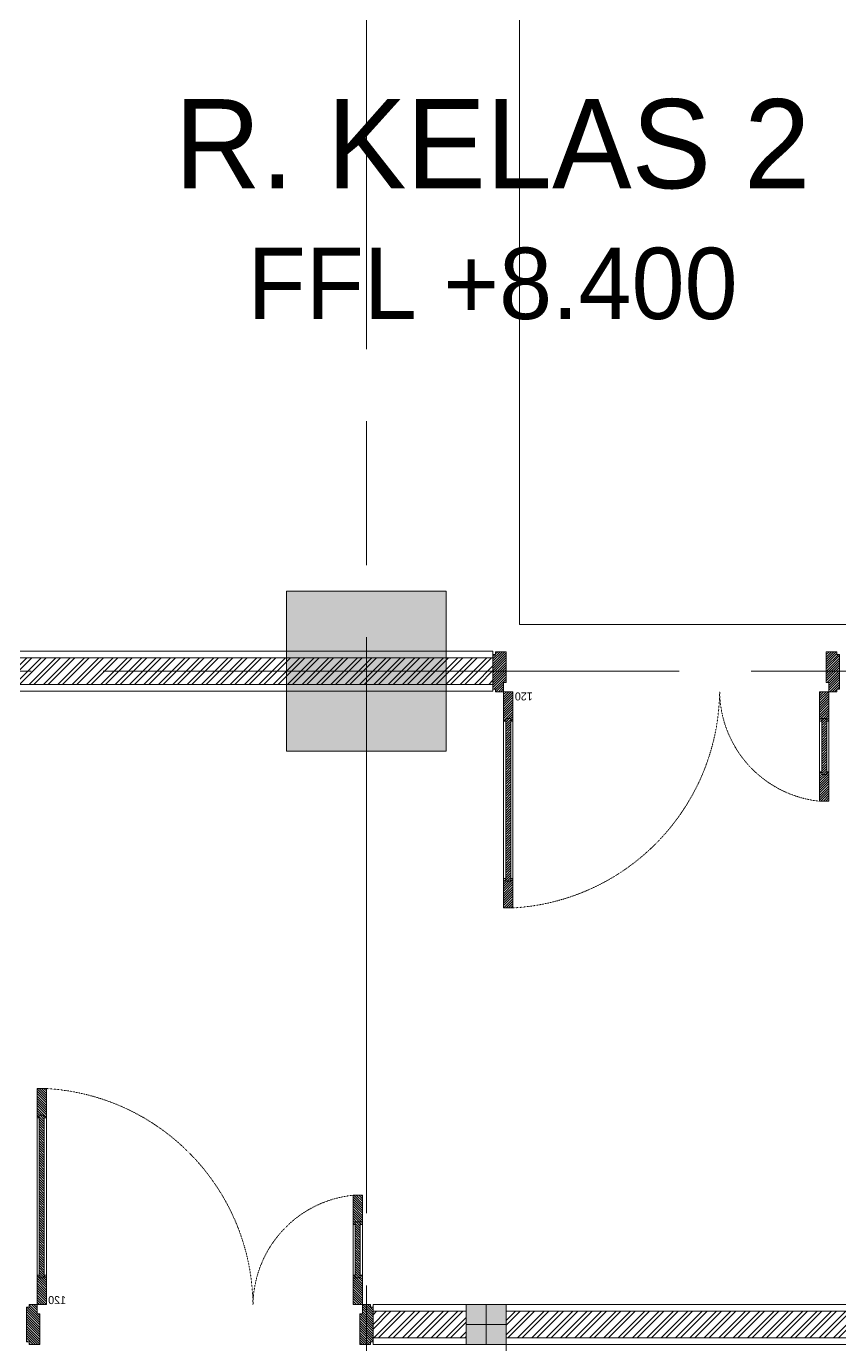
# Model space of a CAD drawing. Header units: millimetres. Extents: x -280308 to 6402717, y -14 to 2073074.
# Drawn here: x 12033 to 15083, y 490348 to 495290 of the extents above; entities that cross this region are included whole.
import ezdxf
from ezdxf.enums import TextEntityAlignment as Align

# ---------------------------------------------------------------- set-up
doc = ezdxf.new("R2010")
doc.units = ezdxf.units.MM
for name, pattern in [('ACAD_ISO03W100', [30, 12, -18]), ('ACAD_ISO08W100', [36, 24, -3, 6, -3]), ('DASHED2', [0.375, 0.25, -0.125])]:
    doc.linetypes.add(name, pattern=pattern)
doc.layers.get('0').update_dxf_attribs({"lineweight": 0})
for name, color, linetype, lineweight in [('_Door & Window', 1, 'Continuous', 0), ('A-ALINE-1', 91, 'Continuous', 20), ('A-ALINE-3', 111, 'Continuous', 15), ('A-ALINE-6', 117, 'Continuous', 9), ('A-ANNOTATION', 144, 'Continuous', 0), ('A-Furn', 250, 'Continuous', 0), ('ARSIR', 251, 'Continuous', 0), ('Struktur', 80, 'Continuous', 20)]:
    doc.layers.add(name, color=color, linetype=linetype, lineweight=lineweight)
doc.layers.add('A-FILL-1', color=7, linetype='Continuous', lineweight=0, true_color=0x454545)
doc.layers.add('A-TEXT', color=254, linetype='Continuous')
doc.styles.add('Annotative', font='arial.ttf', dxfattribs={"height": 1.25})
doc.styles.add('CENTURY', font='GOTHIC.TTF')
doc.styles.get("Standard").update_dxf_attribs({"font": 'arial.ttf'})

# ---------------------------------------------------------------- blocks, each defined once
blk = doc.blocks.new('A$Ccf87384a')
blk.add_wipeout([(-75, 75), (75, 75), (75, -75), (-75, -75)])
blk.add_wipeout([(-75, -75), (-75, 75), (75, 75), (75, -75)])
at = {"layer": 'A-FILL-1', "ltscale": 0.25}
h = blk.add_hatch(color=256, dxfattribs=at)
h.dxf.hatch_style = 1
h.paths.add_polyline_path([(-75, -75), (-75, 75), (75, 75), (75, -75)])
at = {"layer": 'A-ALINE-1'}
blk.add_lwpolyline([(-75, -75), (-75, 75), (75, 75), (75, -75)], close=True, dxfattribs=at)
at = {"layer": 'A-FILL-1', "ltscale": 0.25}
for p, q in [((0, 75), (0, -75)), ((-75, 0), (75, 0))]:
    blk.add_line(p, q, dxfattribs=at)
blk = doc.blocks.new('A$C6ab96ad6')
at = {"layer": 'A-Furn'}
h = blk.add_hatch(dxfattribs=at)
h.set_pattern_fill('ANSI31', color=256, scale=2, angle=540, style=0)
h.set_pattern_definition([(225, (-3598.3206, 30706.9954), (4.490128, -4.490128), [])])
h.paths.add_polyline_path([(10, 960), (10, 850), (2, 850), (2, 860), (-17, 860), (-17, 850), (-25, 850), (-25, 960)])
h = blk.add_hatch(dxfattribs=at)
h.set_pattern_fill('ANSI31', color=256, scale=2, angle=540, style=0)
h.set_pattern_definition([(225, (-3598.3206, 30816.9954), (4.490128, -4.490128), [])])
h.paths.add_polyline_path([(2, 860), (-17, 860), (-17, 250), (2, 250)])
h = blk.add_hatch(dxfattribs=at)
h.set_pattern_fill('ANSI31', color=256, scale=2, angle=540, style=0)
h.set_pattern_definition([(225, (-3198.3206, 30306.9954), (4.490128, -4.490128), [])])
h.paths.add_polyline_path([(-1210, 560), (-1210, 450), (-1202, 450), (-1202, 460), (-1183, 460), (-1183, 450), (-1175, 450), (-1175, 560)])
h = blk.add_hatch(dxfattribs=at)
h.set_pattern_fill('ANSI31', color=256, scale=2, angle=540, style=0)
h.set_pattern_definition([(225, (-3198.3206, 30816.9954), (4.490128, -4.490128), [])])
h.paths.add_polyline_path([(-1202, 460), (-1183, 460), (-1183, 250), (-1202, 250)])
h = blk.add_hatch(dxfattribs=at)
h.set_pattern_fill('ANSI31', color=256, scale=2, angle=540, style=0)
h.set_pattern_definition([(225, (-2593.7735, 30816.9954), (4.490128, -4.490128), [])])
h.paths.add_polyline_path([(-1210, 150), (-1210, 260), (-1202, 260), (-1202, 250), (-1183, 250), (-1183, 260), (-1175, 260), (-1175, 150)])
h = blk.add_hatch(dxfattribs=at)
h.set_pattern_fill('ANSI31', color=256, scale=2, angle=540, style=0)
h.set_pattern_definition([(225, (-2993.7735, 30816.9954), (4.490128, -4.490128), [])])
h.paths.add_polyline_path([(10, 150), (10, 260), (2, 260), (2, 250), (-17, 250), (-17, 260), (-25, 260), (-25, 150)])
h = blk.add_hatch(dxfattribs=at)
h.set_pattern_fill('ANSI31', color=256, scale=2, angle=540, style=0)
h.set_pattern_definition([(225, (-3898.3206, 30765.815), (4.490128, -4.490128), [])])
h.paths.add_polyline_path([(-1240, 0), (-1240, 10), (-1250, 10), (-1250, 140), (-1240, 140), (-1240, 150), (-1210, 150), (-1210, 115), (-1200, 115), (-1200, 0)])
h = blk.add_hatch(dxfattribs=at)
h.set_pattern_fill('ANSI31', color=256, scale=2, angle=540, style=0)
h.set_pattern_definition([(225, (-3598.3206, 30765.815), (4.490128, -4.490128), [])])
h.paths.add_polyline_path([(40, 0), (40, 10), (50, 10), (50, 140), (40, 140), (40, 150), (10, 150), (10, 115), (0, 115), (0, 0)])
at = {"layer": '_Door & Window'}
for points in [[(10, 960), (10, 850), (2, 850), (2, 860), (-17, 860), (-17, 850), (-25, 850), (-25, 960), (10, 960)], [(-1210, 560), (-1210, 450), (-1202, 450), (-1202, 460), (-1183, 460), (-1183, 450), (-1175, 450), (-1175, 560), (-1210, 560)], [(-1210, 150), (-1210, 260), (-1202, 260), (-1202, 250), (-1183, 250), (-1183, 260), (-1175, 260), (-1175, 150), (-1210, 150)], [(10, 150), (10, 260), (2, 260), (2, 250), (-17, 250), (-17, 260), (-25, 260), (-25, 150), (10, 150)], [(-1240, 0), (-1240, 10), (-1250, 10), (-1250, 140), (-1240, 140), (-1240, 150), (-1210, 150), (-1210, 115), (-1200, 115), (-1200, 0), (-1240, 0)], [(40, 0), (40, 10), (50, 10), (50, 140), (40, 140), (40, 150), (10, 150), (10, 115), (0, 115), (0, 0), (40, 0)]]:
    blk.add_lwpolyline(points, dxfattribs=at)
for points in [[(10, 150), (-25, 150), (-25, 960), (10, 960)], [(-1210, 150), (-1175, 150), (-1175, 560), (-1210, 560)]]:
    blk.add_lwpolyline(points, close=True, dxfattribs=at)
at = {"layer": '_Door & Window', "linetype": 'ACAD_ISO03W100', "ltscale": 0.02}
for centre, radius, start, end in [((22.2, 139.1), 822.2, 93.2889, 179.2425), ((-1218.1, 144.1), 418.1, 0.8095, 84.0847)]:
    blk.add_arc(centre, radius, start, end, dxfattribs=at)
at = {"layer": 'A-Furn'}
for points in [[(2, 860), (-17, 860), (-17, 250), (2, 250)], [(-1202, 460), (-1183, 460), (-1183, 250), (-1202, 250)]]:
    blk.add_lwpolyline(points, close=True, dxfattribs=at)
at = {"layer": 'Defpoints', "ltscale": 0.25, "insert": (-98.9, 182.1), "char_height": 30, "attachment_point": 1, "style": 'CENTURY'}
blk.add_mtext_dynamic_manual_height_columns('120', width=78.467, gutter_width=750, heights=[0], dxfattribs=at)
blk = doc.blocks.new('A$C286adef0')
at = {"layer": 'A-FILL-1', "ltscale": 0.25}
h = blk.add_hatch(dxfattribs=at)
h.set_pattern_fill('ANSI32', color=256, scale=4, angle=180)
h.set_pattern_definition([(225, (-254914.15, -224008.79), (26.9407684, -26.9407684), []), (225, (-254932.112, -224008.79), (26.9407684, -26.9407684), [])])
h.paths.add_polyline_path([(59797.8, -7522), (55167.8, -7522), (55167.8, -7622), (59797.8, -7622)])
h = blk.add_hatch(dxfattribs=at)
h.set_pattern_fill('ANSI32', color=256, scale=4, angle=180)
h.set_pattern_definition([(225, (-254914.15, -226458.79), (26.9407684, -26.9407684), []), (225, (-254932.112, -226458.79), (26.9407684, -26.9407684), [])])
h.paths.add_polyline_path([(59347.8, -9972), (68247.8, -9972), (68247.8, -10072), (59347.8, -10072)])
at = {"color": 0, "linetype": 'DASHED2', "lineweight": -2, "ltscale": 6}
blk.add_lwpolyline([(63897.8, -4572), (59897.8, -4572), (59897.8, -7397), (63897.8, -7397)], close=True, dxfattribs=at)
at = {"layer": 'A-ALINE-3', "linetype": 'Continuous'}
for points in [[(59797.8, -7522), (55167.8, -7522), (55167.8, -7622), (59797.8, -7622)], [(59347.8, -9972), (68247.8, -9972), (68247.8, -10072), (59347.8, -10072)]]:
    blk.add_lwpolyline(points, close=True, dxfattribs=at)
at = {"layer": 'A-ALINE-6'}
for points in [[(59797.8, -7497), (55167.8, -7497), (55167.8, -7647), (59797.8, -7647)], [(59347.8, -9947), (68247.8, -9947), (68247.8, -10097), (59347.8, -10097)]]:
    blk.add_lwpolyline(points, close=True, dxfattribs=at)
at = {"ltscale": 0.25, "rotation": 180}
blk.add_blockref('A$C6ab96ad6', (59847.8, -7499.9), dxfattribs=at)
at = {"ltscale": 0.25, "xscale": -1}
blk.add_blockref('A$C6ab96ad6', (58097.8, -10097), dxfattribs=at)
at = {"ltscale": 0.25}
blk.add_blockref('A$Ccf87384a', (59772.8, -10022), dxfattribs=at)
at = {"color": 0, "linetype": 'DASHED2', "lineweight": -2, "ltscale": 6}
blk.add_lwpolyline([(59847.8, -12397), (64047.8, -12397), (64047.8, -10097), (59847.8, -10097)], close=True, dxfattribs=at)
blk = doc.blocks.new('*U552')
at = {"layer": 'A-ANNOTATION', "linetype": 'ACAD_ISO08W100', "ltscale": 0.25}
blk.add_lwpolyline([(0, -5), (0, -90.561)], dxfattribs=at)
at = {"layer": 'A-TEXT'}
blk.add_attdef('N', text='', height=0.9, dxfattribs=at).set_placement((0, 2.75), align=Align.MIDDLE_CENTER)
blk = doc.blocks.new('*U539')
at = {"layer": 'A-ANNOTATION', "linetype": 'ACAD_ISO08W100', "ltscale": 0.25}
blk.add_lwpolyline([(0, -7.641), (0, -228.348)], dxfattribs=at)
at = {"layer": 'A-TEXT'}
blk.add_attdef('N', text='', height=0.9, dxfattribs=at).set_placement((0, 2.75), align=Align.MIDDLE_CENTER)
blk = doc.blocks.new('A$Cf37525da')
at = {"color": 124, "xscale": -360.0000000000001, "yscale": 360.0000000000001, "zscale": 360.0000000000001}
for name, p, rotation in [('*U552', (-9000, -25932.8), 180), ('*U539', (4643.8, -5900), 270)]:
    blk.add_blockref(name, p, dxfattribs=dict(at, rotation=rotation))
blk = doc.blocks.new('A$Ce8dd3f65')
at = {"layer": 'ARSIR', "linetype": 'ByBlock', "lineweight": -2, "ltscale": 0.25}
h = blk.add_hatch(color=256, dxfattribs=at)
h.dxf.hatch_style = 1
h.paths.add_polyline_path([(30100, 3775), (30500, 3775), (30500, 4375), (30100, 4375)])
h.paths.add_polyline_path([(30050, 1875), (30550, 1875), (30550, 2375), (30050, 2375)])
h.paths.add_polyline_path([(44800, 1875), (45300, 1875), (45300, 2375), (44800, 2375)])
h.paths.add_polyline_path([(39025, 1875), (39525, 1875), (39525, 2375), (39025, 2375)])
h.paths.add_polyline_path([(0, 20200), (600, 20200), (600, 19600), (0, 19600)])
h.paths.add_polyline_path([(0, 600), (600, 600), (600, 0), (0, 0)])
h.paths.add_polyline_path([(0, 14300), (600, 14300), (600, 13700), (0, 13700)])
h.paths.add_polyline_path([(0, 5900), (600, 5900), (600, 6500), (0, 6500)])
h.paths.add_polyline_path([(4025, 20175), (4575, 20175), (4575, 19625), (4025, 19625)])
h.paths.add_polyline_path([(4000, 14300), (4600, 14300), (4600, 13700), (4000, 13700)])
h.paths.add_polyline_path([(4025, 25), (4575, 25), (4575, 575), (4025, 575)])
h.paths.add_polyline_path([(4000, 5900), (4600, 5900), (4600, 6500), (4000, 6500)])
h.paths.add_polyline_path([(9025, 20175), (9575, 20175), (9575, 19625), (9025, 19625)])
h.paths.add_polyline_path([(9000, 14300), (9600, 14300), (9600, 13700), (9000, 13700)])
h.paths.add_polyline_path([(9025, 25), (9575, 25), (9575, 575), (9025, 575)])
h.paths.add_polyline_path([(9000, 5900), (9600, 5900), (9600, 6500), (9000, 6500)])
h.paths.add_polyline_path([(15025, 20175), (15575, 20175), (15575, 19625), (15025, 19625)])
h.paths.add_polyline_path([(15000, 14300), (15600, 14300), (15600, 13700), (15000, 13700)])
h.paths.add_polyline_path([(15025, 25), (15575, 25), (15575, 575), (15025, 575)])
h.paths.add_polyline_path([(15000, 5900), (15600, 5900), (15600, 6500), (15000, 6500)])
h.paths.add_polyline_path([(21025, 20175), (21575, 20175), (21575, 19625), (21025, 19625)])
h.paths.add_polyline_path([(21000, 14300), (21600, 14300), (21600, 13700), (21000, 13700)])
h.paths.add_polyline_path([(21025, 25), (21575, 25), (21575, 575), (21025, 575)])
h.paths.add_polyline_path([(21000, 5900), (21600, 5900), (21600, 6500), (21000, 6500)])
h.paths.add_polyline_path([(27025, 20175), (27575, 20175), (27575, 19625), (27025, 19625)])
h.paths.add_polyline_path([(27000, 14300), (27600, 14300), (27600, 13700), (27000, 13700)])
h.paths.add_polyline_path([(27025, 25), (27575, 25), (27575, 575), (27025, 575)])
h.paths.add_polyline_path([(27000, 5900), (27600, 5900), (27600, 6500), (27000, 6500)])
h.paths.add_polyline_path([(33025, 20175), (33575, 20175), (33575, 19625), (33025, 19625)])
h.paths.add_polyline_path([(33000, 14300), (33600, 14300), (33600, 13700), (33000, 13700)])
h.paths.add_polyline_path([(33025, 25), (33575, 25), (33575, 575), (33025, 575)])
h.paths.add_polyline_path([(33000, 5900), (33600, 5900), (33600, 6500), (33000, 6500)])
h.paths.add_polyline_path([(39025, 20175), (39575, 20175), (39575, 19625), (39025, 19625)])
h.paths.add_polyline_path([(39000, 14300), (39600, 14300), (39600, 13700), (39000, 13700)])
h.paths.add_polyline_path([(39025, 25), (39575, 25), (39575, 575), (39025, 575)])
h.paths.add_polyline_path([(39000, 5900), (39600, 5900), (39600, 6500), (39000, 6500)])
h.paths.add_polyline_path([(44775, 20175), (45325, 20175), (45325, 19625), (44775, 19625)])
h.paths.add_polyline_path([(44750, 14300), (45350, 14300), (45350, 13700), (44750, 13700)])
h.paths.add_polyline_path([(44775, 25), (45325, 25), (45325, 575), (44775, 575)])
h.paths.add_polyline_path([(44775, 5900), (45375, 5900), (45375, 6500), (44775, 6500)])
h.paths.add_polyline_path([(49775, 20175), (50325, 20175), (50325, 19625), (49775, 19625)])
h.paths.add_polyline_path([(49750, 14300), (50350, 14300), (50350, 13700), (49750, 13700)])
h.paths.add_polyline_path([(49775, 25), (50325, 25), (50325, 575), (49775, 575)])
h.paths.add_polyline_path([(49750, 5900), (50350, 5900), (50350, 6500), (49750, 6500)])
h.paths.add_polyline_path([(53775, 20175), (54325, 20175), (54325, 19625), (53775, 19625)])
h.paths.add_polyline_path([(53750, 14300), (54350, 14300), (54350, 13700), (53750, 13700)])
h.paths.add_polyline_path([(53775, 25), (54325, 25), (54325, 575), (53775, 575)])
h.paths.add_polyline_path([(53750, 5900), (54350, 5900), (54350, 6500), (53750, 6500)])
h.paths.add_polyline_path([(45300, 3775), (45300, 4175), (44800, 4175), (44800, 3775)])
h.paths.add_polyline_path([(39550, 3775), (39550, 4175), (39050, 4175), (39050, 3775)])
h.paths.add_polyline_path([(27075, 3925), (27475, 3925), (27475, 4425), (27075, 4425)])
h.paths.add_polyline_path([(13300, 16650), (13700, 16650), (13700, 17150), (13300, 17150)])
h.paths.add_polyline_path([(13300, 19650), (13700, 19650), (13700, 20150), (13300, 20150)])
h.paths.add_polyline_path([(30050, 50), (30550, 50), (30550, 550), (30050, 550)])
at = {"layer": 'Struktur', "color": 0, "linetype": 'ByBlock', "lineweight": -2, "ltscale": 0.25}
blk.add_lwpolyline([(44750, 14300), (45350, 14300), (45350, 13700), (44750, 13700)], close=True, dxfattribs=at)
blk = doc.blocks.new('3')
at = {"ltscale": 0.25}
blk.add_blockref('A$C286adef0', (-46014.9, 500445.2), dxfattribs=at)
blk.add_blockref('A$Cf37525da', (22307.9, 498773.3), dxfattribs=at)
at = {"layer": 'Struktur', "ltscale": 0.25}
blk.add_blockref('A$Ce8dd3f65', (-31742.1, 478873.3), dxfattribs=at)
at = {"layer": 'A-TEXT', "ltscale": 0.25, "insert": (11115, 495017.1), "char_height": 267.3, "attachment_point": 1, "style": 'Annotative'}
blk.add_mtext_dynamic_manual_height_columns('\\pxqc;{\\fCentury Gothic|b0|i0|c0|p34;\\H1.25x;R. KELAS 2\\P\\H0.8x;FFL +8.400}', width=5332.382, gutter_width=1670.6, heights=[0], dxfattribs=at)

msp = doc.modelspace()

# ---------------------------------------------------------------- block references
msp.add_blockref('3', (0, 0))

doc.saveas('drawing.dxf')
